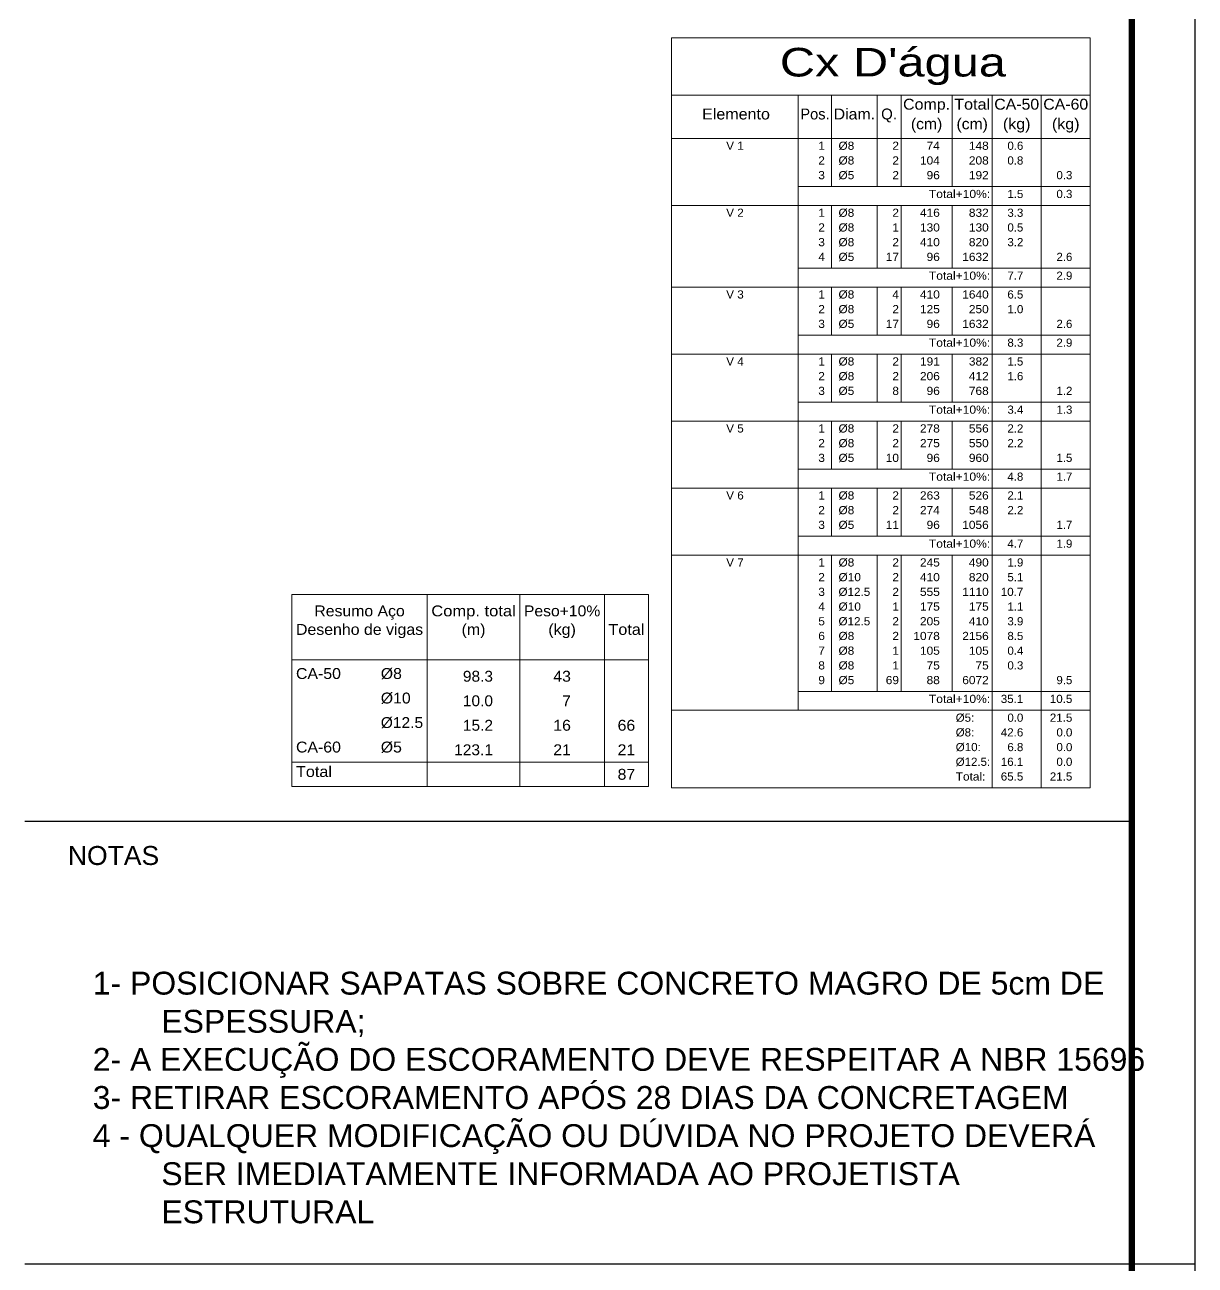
# Model space of a CAD drawing. Header units: centimetres. Extents: x 3194 to 3278, y -951 to -517.
# Drawn here: x 3259.92 to 3278.42, y -921.48 to -901.88 of the extents above; entities that cross this region are included whole.
import ezdxf
from ezdxf.enums import TextEntityAlignment as Align

# ---------------------------------------------------------------- set-up
doc = ezdxf.new("R2010")
doc.units = ezdxf.units.CM
for name, color, linetype in [('ARQ-FOLHA', 7, 'Continuous'), ('Camada 1', 7, 'Continuous'), ('PDF_Text', 7, 'Continuous')]:
    doc.layers.add(name, color=color, linetype=linetype)
doc.layers.add('TABELAS', color=7, linetype='Continuous', lineweight=0)
doc.layers.add('TEXTO_TABELAS', color=7, linetype='Continuous', lineweight=0)
doc.styles.add('CYPETXT', font='arial.ttf', dxfattribs={"height": 0.2})
doc.styles.add('PDF Arial', font='arial.ttf')

# ---------------------------------------------------------------- blocks, each defined once
blk = doc.blocks.new('FOLHA A1')
at = {"layer": 'ARQ-FOLHA'}
for p, q in [((841, -594), (841, 0)), ((831, -297), (841, -297))]:
    blk.add_line(p, q, dxfattribs=at)
at = {"layer": 'ARQ-FOLHA', "const_width": 1}
blk.add_lwpolyline([(25, -10), (25, -584), (831, -584), (831, -10), (25, -10)], dxfattribs=at)

msp = doc.modelspace()

# ---------------------------------------------------------------- linework, layer by layer
msp.add_line((3259.9194, -914.46421), (3277.4194, -914.46421))
at = {"layer": 'Camada 1', "color": 0, "lineweight": 25}
msp.add_line((3259.9194, -921.46367), (3277.4194, -921.46367), dxfattribs=at)
at = {"layer": 'TABELAS'}
for p, q in [((3270.14406, -903.70471), (3270.14406, -902.08361)), ((3270.14406, -902.08361), (3276.76055, -902.08361)), ((3276.76055, -903.70471), (3276.76055, -902.08361)), ((3270.14406, -902.98791), (3276.76055, -902.98791)), ((3272.14592, -903.70471), (3272.14592, -902.98791)), ((3272.67287, -903.70471), (3272.67287, -902.98791)), ((3273.39096, -903.70471), (3273.39096, -902.98791)), ((3273.76937, -903.70471), (3273.76937, -902.98791)), ((3274.57787, -903.70471), (3274.57787, -902.98791)), ((3275.21072, -903.70471), (3275.21072, -902.98791)), ((3275.98563, -903.70471), (3275.98563, -902.98791)), ((3270.14406, -903.67242), (3276.76055, -903.67242)), ((3270.14406, -904.69918), (3270.14406, -903.70471)), ((3272.14592, -904.69918), (3272.14592, -903.70471)), ((3272.67287, -904.43442), (3272.67287, -903.70471)), ((3273.39096, -904.43442), (3273.39096, -903.70471)), ((3273.76937, -904.43442), (3273.76937, -903.70471)), ((3274.57787, -904.43442), (3274.57787, -903.70471)), ((3275.21072, -904.69918), (3275.21072, -903.70471)), ((3275.98563, -904.69918), (3275.98563, -903.70471)), ((3276.76055, -904.69918), (3276.76055, -903.70471)), ((3272.14592, -904.43442), (3276.76055, -904.43442)), ((3270.14406, -904.76376), (3270.14406, -904.69918)), ((3270.14406, -904.73147), (3276.76055, -904.73147)), ((3270.14406, -905.99071), (3270.14406, -904.76376)), ((3272.14592, -904.76376), (3272.14592, -904.69918)), ((3272.14592, -905.99071), (3272.14592, -904.76376)), ((3272.67287, -904.76376), (3272.67287, -904.73147)), ((3272.67287, -905.72594), (3272.67287, -904.76376)), ((3273.39096, -904.76376), (3273.39096, -904.73147)), ((3273.39096, -905.72594), (3273.39096, -904.76376)), ((3273.76937, -904.76376), (3273.76937, -904.73147)), ((3273.76937, -905.72594), (3273.76937, -904.76376)), ((3274.57787, -904.76376), (3274.57787, -904.73147)), ((3274.57787, -905.72594), (3274.57787, -904.76376)), ((3275.21072, -904.76376), (3275.21072, -904.69918)), ((3275.21072, -905.99071), (3275.21072, -904.76376)), ((3275.98563, -904.76376), (3275.98563, -904.69918)), ((3275.98563, -905.99071), (3275.98563, -904.76376)), ((3276.76055, -904.76376), (3276.76055, -904.69918)), ((3276.76055, -905.99071), (3276.76055, -904.76376)), ((3272.14592, -905.72594), (3276.76055, -905.72594)), ((3270.14406, -906.05528), (3270.14406, -905.99071)), ((3270.14406, -906.023), (3276.76055, -906.023)), ((3272.14592, -906.05528), (3272.14592, -905.99071)), ((3272.67287, -906.05528), (3272.67287, -906.023)), ((3273.39096, -906.05528), (3273.39096, -906.023)), ((3273.76937, -906.05528), (3273.76937, -906.023)), ((3274.57787, -906.05528), (3274.57787, -906.023)), ((3275.21072, -906.05528), (3275.21072, -905.99071)), ((3275.98563, -906.05528), (3275.98563, -905.99071)), ((3276.76055, -906.05528), (3276.76055, -905.99071)), ((3270.14406, -907.04976), (3270.14406, -906.05528)), ((3272.14592, -907.04976), (3272.14592, -906.05528)), ((3272.67287, -906.785), (3272.67287, -906.05528)), ((3273.39096, -906.785), (3273.39096, -906.05528)), ((3273.76937, -906.785), (3273.76937, -906.05528)), ((3274.57787, -906.785), (3274.57787, -906.05528)), ((3275.21072, -907.04976), (3275.21072, -906.05528)), ((3275.98563, -907.04976), (3275.98563, -906.05528)), ((3276.76055, -907.04976), (3276.76055, -906.05528)), ((3272.14592, -906.785), (3276.76055, -906.785)), ((3270.14406, -907.11434), (3270.14406, -907.04976)), ((3270.14406, -907.08205), (3276.76055, -907.08205)), ((3270.14406, -908.10881), (3270.14406, -907.11434)), ((3272.14592, -907.11434), (3272.14592, -907.04976)), ((3272.14592, -908.10881), (3272.14592, -907.11434)), ((3272.67287, -907.11434), (3272.67287, -907.08205)), ((3272.67287, -907.84405), (3272.67287, -907.11434)), ((3273.39096, -907.11434), (3273.39096, -907.08205)), ((3273.39096, -907.84405), (3273.39096, -907.11434)), ((3273.76937, -907.11434), (3273.76937, -907.08205)), ((3273.76937, -907.84405), (3273.76937, -907.11434)), ((3274.57787, -907.11434), (3274.57787, -907.08205)), ((3274.57787, -907.84405), (3274.57787, -907.11434)), ((3275.21072, -907.11434), (3275.21072, -907.04976)), ((3275.21072, -908.10881), (3275.21072, -907.11434)), ((3275.98563, -907.11434), (3275.98563, -907.04976)), ((3275.98563, -908.10881), (3275.98563, -907.11434)), ((3276.76055, -907.11434), (3276.76055, -907.04976)), ((3276.76055, -908.10881), (3276.76055, -907.11434)), ((3272.14592, -907.84405), (3276.76055, -907.84405)), ((3270.14406, -908.17339), (3270.14406, -908.10881)), ((3270.14406, -908.1411), (3276.76055, -908.1411)), ((3270.14406, -909.16786), (3270.14406, -908.17339)), ((3272.14592, -908.17339), (3272.14592, -908.10881)), ((3272.14592, -909.16786), (3272.14592, -908.17339)), ((3272.67287, -908.17339), (3272.67287, -908.1411)), ((3272.67287, -908.9031), (3272.67287, -908.17339)), ((3273.39096, -908.17339), (3273.39096, -908.1411)), ((3273.39096, -908.9031), (3273.39096, -908.17339)), ((3273.76937, -908.17339), (3273.76937, -908.1411)), ((3273.76937, -908.9031), (3273.76937, -908.17339)), ((3274.57787, -908.17339), (3274.57787, -908.1411)), ((3274.57787, -908.9031), (3274.57787, -908.17339)), ((3275.21072, -908.17339), (3275.21072, -908.10881)), ((3275.21072, -909.16786), (3275.21072, -908.17339)), ((3275.98563, -908.17339), (3275.98563, -908.10881)), ((3275.98563, -909.16786), (3275.98563, -908.17339)), ((3276.76055, -908.17339), (3276.76055, -908.10881)), ((3276.76055, -909.16786), (3276.76055, -908.17339)), ((3272.14592, -908.9031), (3276.76055, -908.9031)), ((3270.14406, -909.23244), (3270.14406, -909.16786)), ((3272.14592, -909.23244), (3272.14592, -909.16786)), ((3275.21072, -909.23244), (3275.21072, -909.16786)), ((3275.98563, -909.23244), (3275.98563, -909.16786)), ((3276.76055, -909.23244), (3276.76055, -909.16786)), ((3270.14406, -909.20015), (3276.76055, -909.20015)), ((3270.14406, -910.22691), (3270.14406, -909.23244)), ((3272.14592, -910.22691), (3272.14592, -909.23244)), ((3272.67287, -909.23244), (3272.67287, -909.20015)), ((3272.67287, -909.96215), (3272.67287, -909.23244)), ((3273.39096, -909.23244), (3273.39096, -909.20015)), ((3273.39096, -909.96215), (3273.39096, -909.23244)), ((3273.76937, -909.23244), (3273.76937, -909.20015)), ((3273.76937, -909.96215), (3273.76937, -909.23244)), ((3274.57787, -909.23244), (3274.57787, -909.20015)), ((3274.57787, -909.96215), (3274.57787, -909.23244)), ((3275.21072, -910.22691), (3275.21072, -909.23244)), ((3275.98563, -910.22691), (3275.98563, -909.23244)), ((3276.76055, -910.22691), (3276.76055, -909.23244)), ((3272.14592, -909.96215), (3276.76055, -909.96215)), ((3270.14406, -910.29149), (3270.14406, -910.22691)), ((3270.14406, -910.2592), (3276.76055, -910.2592)), ((3270.14406, -912.68081), (3270.14406, -910.29149)), ((3272.14592, -910.29149), (3272.14592, -910.22691)), ((3272.14592, -912.68081), (3272.14592, -910.29149)), ((3272.67287, -910.29149), (3272.67287, -910.2592)), ((3272.67287, -912.41605), (3272.67287, -910.29149)), ((3273.39096, -910.29149), (3273.39096, -910.2592)), ((3273.39096, -912.41605), (3273.39096, -910.29149)), ((3273.76937, -910.29149), (3273.76937, -910.2592)), ((3273.76937, -912.41605), (3273.76937, -910.29149)), ((3274.57787, -910.29149), (3274.57787, -910.2592)), ((3274.57787, -912.41605), (3274.57787, -910.29149)), ((3275.21072, -910.29149), (3275.21072, -910.22691)), ((3275.21072, -912.68081), (3275.21072, -910.29149)), ((3275.98563, -910.29149), (3275.98563, -910.22691)), ((3275.98563, -912.68081), (3275.98563, -910.29149)), ((3276.76055, -910.29149), (3276.76055, -910.22691)), ((3276.76055, -912.68081), (3276.76055, -910.29149)), ((3266.28006, -913.91832), (3266.28006, -910.88323)), ((3267.74465, -913.91832), (3267.74465, -910.88323)), ((3269.08009, -913.91832), (3269.08009, -910.88323)), ((3264.1413, -911.91645), (3269.77752, -911.91645)), ((3272.14592, -912.41605), (3276.76055, -912.41605)), ((3270.14406, -912.74539), (3270.14406, -912.68081)), ((3270.14406, -912.7131), (3276.76055, -912.7131)), ((3272.14592, -912.7131), (3272.14592, -912.68081)), ((3275.21072, -912.74539), (3275.21072, -912.68081)), ((3275.98563, -912.74539), (3275.98563, -912.68081)), ((3276.76055, -912.74539), (3276.76055, -912.68081)), ((3270.14406, -912.97786), (3270.14406, -912.74539)), ((3275.21072, -912.97786), (3275.21072, -912.74539)), ((3275.98563, -912.97786), (3275.98563, -912.74539)), ((3276.76055, -912.97786), (3276.76055, -912.74539)), ((3270.14406, -913.21034), (3270.14406, -912.97786)), ((3275.21072, -913.21034), (3275.21072, -912.97786)), ((3275.98563, -913.21034), (3275.98563, -912.97786)), ((3276.76055, -913.21034), (3276.76055, -912.97786)), ((3270.14406, -913.44281), (3270.14406, -913.21034)), ((3275.21072, -913.44281), (3275.21072, -913.21034)), ((3275.98563, -913.44281), (3275.98563, -913.21034)), ((3276.76055, -913.44281), (3276.76055, -913.21034)), ((3270.14406, -913.67529), (3270.14406, -913.44281)), ((3275.21072, -913.67529), (3275.21072, -913.44281)), ((3275.98563, -913.67529), (3275.98563, -913.44281)), ((3276.76055, -913.67529), (3276.76055, -913.44281)), ((3270.14406, -913.94005), (3270.14406, -913.67529)), ((3275.21072, -913.94005), (3275.21072, -913.67529)), ((3275.98563, -913.94005), (3275.98563, -913.67529)), ((3276.76055, -913.94005), (3276.76055, -913.67529)), ((3270.14406, -913.94005), (3276.76055, -913.94005))]:
    msp.add_line(p, q, dxfattribs=at)
msp.add_lwpolyline([(3264.1413, -913.91832), (3269.77752, -913.91832), (3269.77752, -910.88323), (3264.1413, -910.88323), (3264.1413, -913.91832)], close=True, dxfattribs=at)
at = {"layer": 'TEXTO_TABELAS'}
msp.add_line((3264.1413, -913.53086), (3269.77752, -913.53086), dxfattribs=at)

# ---------------------------------------------------------------- block references
at = {"layer": 'ARQ-FOLHA', "xscale": 0.1, "yscale": 0.1, "zscale": 0.1}
msp.add_blockref('FOLHA A1', (3194.3194, -891.76367), dxfattribs=at)

# ---------------------------------------------------------------- texts
at = {"layer": 'PDF_Text', "insert": (3260.59984, -915.1622), "char_height": 0.299999, "attachment_point": 7, "style": 'PDF Arial'}
msp.add_mtext('NOTAS', dxfattribs=at)
at = {"layer": 'PDF_Text', "insert": (3260.63188, -920.82662), "char_height": 0.36139993, "width": 16.6312613, "attachment_point": 7, "style": 'PDF Arial'}
msp.add_mtext('\\pxi-3,l4,t4;1- POSICIONAR SAPATAS SOBRE CONCRETO MAGRO DE 5cm DE ESPESSURA;\\P2- A EXECUÇÃO DO ESCORAMENTO DEVE RESPEITAR A NBR 15696\\P3- RETIRAR ESCORAMENTO APÓS 28 DIAS DA CONCRETAGEM\\P4 - QUALQUER MODIFICAÇÃO OU DÚVIDA NO PROJETO DEVERÁ SER IMEDIATAMENTE INFORMADA AO PROJETISTA ESTRUTURAL', dxfattribs=at)
at = {"layer": 'TEXTO_TABELAS', "style": 'CYPETXT'}
for s, height, width, p, p2 in [("Cx D'água", 0.452034, 1.220499, (3271.85382, -902.69406), (3275.42825, -902.69406)), ('Comp.', 0.172204, 1.04992, (3273.80166, -903.21823), (3274.54558, -903.21823)), ('Total', 0.172204, 1.062552, (3274.61016, -903.21823), (3275.17843, -903.21823)), ('CA-50', 0.172204, 1.041731, (3275.243, -903.21823), (3275.95334, -903.21823)), ('CA-60', 0.172204, 1.041731, (3276.01792, -903.21823), (3276.72826, -903.21823)), ('Elemento', 0.172204, 1.054768, (3270.62515, -903.37321), (3271.69712, -903.37321)), ('Pos.', 0.172204, 0.96052, (3272.17821, -903.37321), (3272.64058, -903.37321)), ('Diam.', 0.172204, 1.04029, (3272.70516, -903.37321), (3273.35867, -903.37321)), ('Q.', 0.172204, 0.9866, (3273.45489, -903.37321), (3273.70544, -903.37321)), ('(cm)', 0.172204, 1.031285, (3273.92565, -903.5282), (3274.42159, -903.5282)), ('(cm)', 0.172204, 1.031285, (3274.64632, -903.5282), (3275.14227, -903.5282)), ('(kg)', 0.172204, 1.053675, (3275.37991, -903.5282), (3275.81644, -903.5282)), ('(kg)', 0.172204, 1.053675, (3276.15482, -903.5282), (3276.59136, -903.5282)), ('V 1', 0.129153, 1.022957, (3271.00648, -903.85323), (3271.28351, -903.85323)), ('1', 0.12915, 1.042546, (3272.4617, -903.85323), (3272.56632, -903.85323)), ('%%c8', 0.129153, 1.038327, (3272.78103, -903.85323), (3273.03094, -903.85323)), ('2', 0.12915, 1.042546, (3273.63247, -903.85323), (3273.73708, -903.85323)), ('74', 0.129153, 1.042546, (3274.17362, -903.85323), (3274.38285, -903.85323)), ('148', 0.129153, 1.042546, (3274.84199, -903.85323), (3275.15583, -903.85323)), ('0.6', 0.129153, 1.00411, (3275.45094, -903.85323), (3275.70279, -903.85323)), ('2', 0.12915, 1.042546, (3272.4617, -904.08571), (3272.56632, -904.08571)), ('%%c8', 0.129153, 1.038327, (3272.78103, -904.08571), (3273.03094, -904.08571)), ('2', 0.12915, 1.042546, (3273.63247, -904.08571), (3273.73708, -904.08571)), ('104', 0.129153, 1.042546, (3274.06901, -904.08571), (3274.38285, -904.08571)), ('208', 0.129153, 1.042546, (3274.84199, -904.08571), (3275.15583, -904.08571)), ('0.8', 0.129153, 1.00411, (3275.45094, -904.08571), (3275.70279, -904.08571)), ('3', 0.12915, 1.042546, (3272.4617, -904.31818), (3272.56632, -904.31818)), ('%%c5', 0.129153, 1.038327, (3272.78103, -904.31818), (3273.03094, -904.31818)), ('2', 0.12915, 1.042546, (3273.63247, -904.31818), (3273.73708, -904.31818)), ('96', 0.129153, 1.042546, (3274.17362, -904.31818), (3274.38285, -904.31818)), ('192', 0.129153, 1.042546, (3274.84199, -904.31818), (3275.15583, -904.31818)), ('0.3', 0.129153, 1.00411, (3276.22586, -904.31818), (3276.4777, -904.31818)), ('Total+10%:', 0.129153, 1.055486, (3274.20978, -904.61523), (3275.17843, -904.61523)), ('1.5', 0.129153, 1.00411, (3275.45094, -904.61523), (3275.70279, -904.61523)), ('0.3', 0.129153, 1.00411, (3276.22586, -904.61523), (3276.4777, -904.61523)), ('V 2', 0.129153, 1.022957, (3271.00648, -904.91228), (3271.28351, -904.91228)), ('1', 0.12915, 1.042546, (3272.4617, -904.91228), (3272.56632, -904.91228)), ('%%c8', 0.129153, 1.038327, (3272.78103, -904.91228), (3273.03094, -904.91228)), ('2', 0.12915, 1.042546, (3273.63247, -904.91228), (3273.73708, -904.91228)), ('416', 0.129153, 1.042546, (3274.06901, -904.91228), (3274.38285, -904.91228)), ('832', 0.129153, 1.042546, (3274.84199, -904.91228), (3275.15583, -904.91228)), ('3.3', 0.129153, 1.00411, (3275.45094, -904.91228), (3275.70279, -904.91228)), ('2', 0.12915, 1.042546, (3272.4617, -905.14476), (3272.56632, -905.14476)), ('%%c8', 0.129153, 1.038327, (3272.78103, -905.14476), (3273.03094, -905.14476)), ('1', 0.12915, 1.042546, (3273.63247, -905.14476), (3273.73708, -905.14476)), ('130', 0.129153, 1.042546, (3274.06901, -905.14476), (3274.38285, -905.14476)), ('130', 0.129153, 1.042546, (3274.84199, -905.14476), (3275.15583, -905.14476)), ('0.5', 0.129153, 1.00411, (3275.45094, -905.14476), (3275.70279, -905.14476)), ('3', 0.12915, 1.042546, (3272.4617, -905.37723), (3272.56632, -905.37723)), ('%%c8', 0.129153, 1.038327, (3272.78103, -905.37723), (3273.03094, -905.37723)), ('2', 0.12915, 1.042546, (3273.63247, -905.37723), (3273.73708, -905.37723)), ('410', 0.129153, 1.042546, (3274.06901, -905.37723), (3274.38285, -905.37723)), ('820', 0.129153, 1.042546, (3274.84199, -905.37723), (3275.15583, -905.37723)), ('3.2', 0.129153, 1.00411, (3275.45094, -905.37723), (3275.70279, -905.37723)), ('4', 0.12915, 1.042546, (3272.4617, -905.60971), (3272.56632, -905.60971)), ('%%c5', 0.129153, 1.038327, (3272.78103, -905.60971), (3273.03094, -905.60971)), ('17', 0.129153, 1.042546, (3273.52786, -905.60971), (3273.73708, -905.60971)), ('96', 0.129153, 1.042546, (3274.17362, -905.60971), (3274.38285, -905.60971)), ('1632', 0.129153, 1.042546, (3274.73737, -905.60971), (3275.15583, -905.60971)), ('2.6', 0.129153, 1.00411, (3276.22586, -905.60971), (3276.4777, -905.60971)), ('Total+10%:', 0.129153, 1.055486, (3274.20978, -905.90676), (3275.17843, -905.90676)), ('7.7', 0.129153, 1.00411, (3275.45094, -905.90676), (3275.70279, -905.90676)), ('2.9', 0.129153, 1.00411, (3276.22586, -905.90676), (3276.4777, -905.90676)), ('V 3', 0.129153, 1.022957, (3271.00648, -906.20381), (3271.28351, -906.20381)), ('1', 0.12915, 1.042546, (3272.4617, -906.20381), (3272.56632, -906.20381)), ('%%c8', 0.129153, 1.038327, (3272.78103, -906.20381), (3273.03094, -906.20381)), ('4', 0.12915, 1.042546, (3273.63247, -906.20381), (3273.73708, -906.20381)), ('410', 0.129153, 1.042546, (3274.06901, -906.20381), (3274.38285, -906.20381)), ('1640', 0.129153, 1.042546, (3274.73737, -906.20381), (3275.15583, -906.20381)), ('6.5', 0.129153, 1.00411, (3275.45094, -906.20381), (3275.70279, -906.20381)), ('2', 0.12915, 1.042546, (3272.4617, -906.43628), (3272.56632, -906.43628)), ('%%c8', 0.129153, 1.038327, (3272.78103, -906.43628), (3273.03094, -906.43628)), ('2', 0.12915, 1.042546, (3273.63247, -906.43628), (3273.73708, -906.43628)), ('125', 0.129153, 1.042546, (3274.06901, -906.43628), (3274.38285, -906.43628)), ('250', 0.129153, 1.042546, (3274.84199, -906.43628), (3275.15583, -906.43628)), ('1.0', 0.129153, 1.00411, (3275.45094, -906.43628), (3275.70279, -906.43628)), ('3', 0.12915, 1.042546, (3272.4617, -906.66876), (3272.56632, -906.66876)), ('%%c5', 0.129153, 1.038327, (3272.78103, -906.66876), (3273.03094, -906.66876)), ('17', 0.129153, 1.042546, (3273.52786, -906.66876), (3273.73708, -906.66876)), ('96', 0.129153, 1.042546, (3274.17362, -906.66876), (3274.38285, -906.66876)), ('1632', 0.129153, 1.042546, (3274.73737, -906.66876), (3275.15583, -906.66876)), ('2.6', 0.129153, 1.00411, (3276.22586, -906.66876), (3276.4777, -906.66876)), ('Total+10%:', 0.129153, 1.055486, (3274.20978, -906.96581), (3275.17843, -906.96581)), ('8.3', 0.129153, 1.00411, (3275.45094, -906.96581), (3275.70279, -906.96581)), ('2.9', 0.129153, 1.00411, (3276.22586, -906.96581), (3276.4777, -906.96581)), ('V 4', 0.129153, 1.022957, (3271.00648, -907.26286), (3271.28351, -907.26286)), ('1', 0.12915, 1.042546, (3272.4617, -907.26286), (3272.56632, -907.26286)), ('%%c8', 0.129153, 1.038327, (3272.78103, -907.26286), (3273.03094, -907.26286)), ('2', 0.12915, 1.042546, (3273.63247, -907.26286), (3273.73708, -907.26286)), ('191', 0.129153, 1.042546, (3274.06901, -907.26286), (3274.38285, -907.26286)), ('382', 0.129153, 1.042546, (3274.84199, -907.26286), (3275.15583, -907.26286)), ('1.5', 0.129153, 1.00411, (3275.45094, -907.26286), (3275.70279, -907.26286)), ('2', 0.12915, 1.042546, (3272.4617, -907.49534), (3272.56632, -907.49534)), ('%%c8', 0.129153, 1.038327, (3272.78103, -907.49534), (3273.03094, -907.49534)), ('2', 0.12915, 1.042546, (3273.63247, -907.49534), (3273.73708, -907.49534)), ('206', 0.129153, 1.042546, (3274.06901, -907.49534), (3274.38285, -907.49534)), ('412', 0.129153, 1.042546, (3274.84199, -907.49534), (3275.15583, -907.49534)), ('1.6', 0.129153, 1.00411, (3275.45094, -907.49534), (3275.70279, -907.49534)), ('3', 0.12915, 1.042546, (3272.4617, -907.72781), (3272.56632, -907.72781)), ('%%c5', 0.129153, 1.038327, (3272.78103, -907.72781), (3273.03094, -907.72781)), ('8', 0.12915, 1.042546, (3273.63247, -907.72781), (3273.73708, -907.72781)), ('96', 0.129153, 1.042546, (3274.17362, -907.72781), (3274.38285, -907.72781)), ('768', 0.129153, 1.042546, (3274.84199, -907.72781), (3275.15583, -907.72781)), ('1.2', 0.129153, 1.00411, (3276.22586, -907.72781), (3276.4777, -907.72781)), ('Total+10%:', 0.129153, 1.055486, (3274.20978, -908.02486), (3275.17843, -908.02486)), ('3.4', 0.129153, 1.00411, (3275.45094, -908.02486), (3275.70279, -908.02486)), ('1.3', 0.129153, 1.00411, (3276.22586, -908.02486), (3276.4777, -908.02486)), ('V 5', 0.129153, 1.022957, (3271.00648, -908.32191), (3271.28351, -908.32191)), ('1', 0.12915, 1.042546, (3272.4617, -908.32191), (3272.56632, -908.32191)), ('%%c8', 0.129153, 1.038327, (3272.78103, -908.32191), (3273.03094, -908.32191)), ('2', 0.12915, 1.042546, (3273.63247, -908.32191), (3273.73708, -908.32191)), ('278', 0.129153, 1.042546, (3274.06901, -908.32191), (3274.38285, -908.32191)), ('556', 0.129153, 1.042546, (3274.84199, -908.32191), (3275.15583, -908.32191)), ('2.2', 0.129153, 1.00411, (3275.45094, -908.32191), (3275.70279, -908.32191)), ('2', 0.12915, 1.042546, (3272.4617, -908.55439), (3272.56632, -908.55439)), ('%%c8', 0.129153, 1.038327, (3272.78103, -908.55439), (3273.03094, -908.55439)), ('2', 0.12915, 1.042546, (3273.63247, -908.55439), (3273.73708, -908.55439)), ('275', 0.129153, 1.042546, (3274.06901, -908.55439), (3274.38285, -908.55439)), ('550', 0.129153, 1.042546, (3274.84199, -908.55439), (3275.15583, -908.55439)), ('2.2', 0.129153, 1.00411, (3275.45094, -908.55439), (3275.70279, -908.55439)), ('3', 0.12915, 1.042546, (3272.4617, -908.78686), (3272.56632, -908.78686)), ('%%c5', 0.129153, 1.038327, (3272.78103, -908.78686), (3273.03094, -908.78686)), ('10', 0.129153, 1.042546, (3273.52786, -908.78686), (3273.73708, -908.78686)), ('96', 0.129153, 1.042546, (3274.17362, -908.78686), (3274.38285, -908.78686)), ('960', 0.129153, 1.042546, (3274.84199, -908.78686), (3275.15583, -908.78686)), ('1.5', 0.129153, 1.00411, (3276.22586, -908.78686), (3276.4777, -908.78686)), ('Total+10%:', 0.129153, 1.055486, (3274.20978, -909.08391), (3275.17843, -909.08391)), ('4.8', 0.129153, 1.00411, (3275.45094, -909.08391), (3275.70279, -909.08391)), ('1.7', 0.129153, 1.00411, (3276.22586, -909.08391), (3276.4777, -909.08391)), ('V 6', 0.129153, 1.022957, (3271.00648, -909.38096), (3271.28351, -909.38096)), ('1', 0.12915, 1.042546, (3272.4617, -909.38096), (3272.56632, -909.38096)), ('%%c8', 0.129153, 1.038327, (3272.78103, -909.38096), (3273.03094, -909.38096)), ('2', 0.12915, 1.042546, (3273.63247, -909.38096), (3273.73708, -909.38096)), ('263', 0.129153, 1.042546, (3274.06901, -909.38096), (3274.38285, -909.38096)), ('526', 0.129153, 1.042546, (3274.84199, -909.38096), (3275.15583, -909.38096)), ('2.1', 0.129153, 1.00411, (3275.45094, -909.38096), (3275.70279, -909.38096)), ('2', 0.12915, 1.042546, (3272.4617, -909.61344), (3272.56632, -909.61344)), ('%%c8', 0.129153, 1.038327, (3272.78103, -909.61344), (3273.03094, -909.61344)), ('2', 0.12915, 1.042546, (3273.63247, -909.61344), (3273.73708, -909.61344)), ('274', 0.129153, 1.042546, (3274.06901, -909.61344), (3274.38285, -909.61344)), ('548', 0.129153, 1.042546, (3274.84199, -909.61344), (3275.15583, -909.61344)), ('2.2', 0.129153, 1.00411, (3275.45094, -909.61344), (3275.70279, -909.61344)), ('3', 0.12915, 1.042546, (3272.4617, -909.84591), (3272.56632, -909.84591)), ('%%c5', 0.129153, 1.038327, (3272.78103, -909.84591), (3273.03094, -909.84591)), ('11', 0.129153, 1.042546, (3273.52786, -909.84591), (3273.73708, -909.84591)), ('96', 0.129153, 1.042546, (3274.17362, -909.84591), (3274.38285, -909.84591)), ('1056', 0.129153, 1.042546, (3274.73737, -909.84591), (3275.15583, -909.84591)), ('1.7', 0.129153, 1.00411, (3276.22586, -909.84591), (3276.4777, -909.84591)), ('Total+10%:', 0.129153, 1.055486, (3274.20978, -910.14296), (3275.17843, -910.14296)), ('4.7', 0.129153, 1.00411, (3275.45094, -910.14296), (3275.70279, -910.14296)), ('1.9', 0.129153, 1.00411, (3276.22586, -910.14296), (3276.4777, -910.14296)), ('V 7', 0.129153, 1.022957, (3271.00648, -910.44002), (3271.28351, -910.44002)), ('1', 0.12915, 1.042546, (3272.4617, -910.44002), (3272.56632, -910.44002)), ('%%c8', 0.129153, 1.038327, (3272.78103, -910.44002), (3273.03094, -910.44002)), ('2', 0.12915, 1.042546, (3273.63247, -910.44002), (3273.73708, -910.44002)), ('245', 0.129153, 1.042546, (3274.06901, -910.44002), (3274.38285, -910.44002)), ('490', 0.129153, 1.042546, (3274.84199, -910.44002), (3275.15583, -910.44002)), ('1.9', 0.129153, 1.00411, (3275.45094, -910.44002), (3275.70279, -910.44002)), ('2', 0.12915, 1.042546, (3272.4617, -910.67249), (3272.56632, -910.67249)), ('%%c10', 0.129153, 1.039569, (3272.78103, -910.67249), (3273.13556, -910.67249)), ('2', 0.12915, 1.042546, (3273.63247, -910.67249), (3273.73708, -910.67249)), ('410', 0.129153, 1.042546, (3274.06901, -910.67249), (3274.38285, -910.67249)), ('820', 0.129153, 1.042546, (3274.84199, -910.67249), (3275.15583, -910.67249)), ('5.1', 0.129153, 1.00411, (3275.45094, -910.67249), (3275.70279, -910.67249)), ('3', 0.12915, 1.042546, (3272.4617, -910.90496), (3272.56632, -910.90496)), ('%%c12.5', 0.129153, 1.020866, (3272.78103, -910.90496), (3273.28279, -910.90496)), ('2', 0.12915, 1.042546, (3273.63247, -910.90496), (3273.73708, -910.90496)), ('555', 0.129153, 1.042546, (3274.06901, -910.90496), (3274.38285, -910.90496)), ('1110', 0.129153, 1.042546, (3274.73737, -910.90496), (3275.15583, -910.90496)), ('10.7', 0.129153, 1.015093, (3275.34633, -910.90496), (3275.70279, -910.90496)), ('Resumo Aço', 0.172204, 1.037229, (3264.49647, -911.22764), (3265.92489, -911.22764)), ('Comp. total', 0.1722035, 1.085641, (3266.34464, -911.22764), (3267.68008, -911.22764)), ('Peso+10%', 0.172204, 1.030747, (3267.80923, -911.22764), (3269.01552, -911.22764)), ('4', 0.12915, 1.042546, (3272.4617, -911.13744), (3272.56632, -911.13744)), ('%%c10', 0.129153, 1.039569, (3272.78103, -911.13744), (3273.13556, -911.13744)), ('1', 0.12915, 1.042546, (3273.63247, -911.13744), (3273.73708, -911.13744)), ('175', 0.129153, 1.042546, (3274.06901, -911.13744), (3274.38285, -911.13744)), ('175', 0.129153, 1.042546, (3274.84199, -911.13744), (3275.15583, -911.13744)), ('1.1', 0.129153, 1.00411, (3275.45094, -911.13744), (3275.70279, -911.13744)), ('Desenho de vigas', 0.1722035, 1.043502, (3264.20587, -911.52039), (3266.21549, -911.52039)), ('(m)', 0.172204, 1.045779, (3266.8238, -911.52039), (3267.20092, -911.52039)), ('(kg)', 0.172204, 1.053675, (3268.1941, -911.52039), (3268.63064, -911.52039)), ('Total', 0.172204, 1.062552, (3269.14467, -911.52039), (3269.71294, -911.52039)), ('5', 0.12915, 1.042546, (3272.4617, -911.36991), (3272.56632, -911.36991)), ('%%c12.5', 0.129153, 1.020866, (3272.78103, -911.36991), (3273.28279, -911.36991)), ('2', 0.12915, 1.042546, (3273.63247, -911.36991), (3273.73708, -911.36991)), ('205', 0.129153, 1.042546, (3274.06901, -911.36991), (3274.38285, -911.36991)), ('410', 0.129153, 1.042546, (3274.84199, -911.36991), (3275.15583, -911.36991)), ('3.9', 0.129153, 1.00411, (3275.45094, -911.36991), (3275.70279, -911.36991)), ('6', 0.12915, 1.042546, (3272.4617, -911.60239), (3272.56632, -911.60239)), ('%%c8', 0.129153, 1.038327, (3272.78103, -911.60239), (3273.03094, -911.60239)), ('2', 0.12915, 1.042546, (3273.63247, -911.60239), (3273.73708, -911.60239)), ('1078', 0.129153, 1.042546, (3273.96439, -911.60239), (3274.38285, -911.60239)), ('2156', 0.129153, 1.042546, (3274.73737, -911.60239), (3275.15583, -911.60239)), ('8.5', 0.129153, 1.00411, (3275.45094, -911.60239), (3275.70279, -911.60239)), ('7', 0.12915, 1.042546, (3272.4617, -911.83486), (3272.56632, -911.83486)), ('%%c8', 0.129153, 1.038327, (3272.78103, -911.83486), (3273.03094, -911.83486)), ('1', 0.12915, 1.042546, (3273.63247, -911.83486), (3273.73708, -911.83486)), ('105', 0.129153, 1.042546, (3274.06901, -911.83486), (3274.38285, -911.83486)), ('105', 0.129153, 1.042546, (3274.84199, -911.83486), (3275.15583, -911.83486)), ('0.4', 0.129153, 1.00411, (3275.45094, -911.83486), (3275.70279, -911.83486)), ('CA-50', 0.172204, 1.041731, (3264.20587, -912.21781), (3264.91621, -912.21781)), ('%%c8', 0.172204, 1.038327, (3265.54648, -912.21781), (3265.87969, -912.21781)), ('98.3', 0.172204, 1.015093, (3266.84446, -912.26086), (3267.31974, -912.26086)), ('43', 0.172204, 1.042546, (3268.27289, -912.26086), (3268.55186, -912.26086)), ('8', 0.12915, 1.042546, (3272.4617, -912.06734), (3272.56632, -912.06734)), ('%%c8', 0.129153, 1.038327, (3272.78103, -912.06734), (3273.03094, -912.06734)), ('1', 0.12915, 1.042546, (3273.63247, -912.06734), (3273.73708, -912.06734)), ('75', 0.129153, 1.042546, (3274.17362, -912.06734), (3274.38285, -912.06734)), ('75', 0.129153, 1.042546, (3274.9466, -912.06734), (3275.15583, -912.06734)), ('0.3', 0.129153, 1.00411, (3275.45094, -912.06734), (3275.70279, -912.06734)), ('9', 0.12915, 1.042546, (3272.4617, -912.29981), (3272.56632, -912.29981)), ('%%c5', 0.129153, 1.038327, (3272.78103, -912.29981), (3273.03094, -912.29981)), ('69', 0.129153, 1.042546, (3273.52786, -912.29981), (3273.73708, -912.29981)), ('88', 0.129153, 1.042546, (3274.17362, -912.29981), (3274.38285, -912.29981)), ('6072', 0.129153, 1.042546, (3274.73737, -912.29981), (3275.15583, -912.29981)), ('9.5', 0.129153, 1.00411, (3276.22586, -912.29981), (3276.4777, -912.29981)), ('%%c10', 0.172204, 1.039569, (3265.54648, -912.60527), (3266.01917, -912.60527)), ('10.0', 0.172204, 1.015093, (3266.84446, -912.64832), (3267.31974, -912.64832)), ('7', 0.1722, 1.042546, (3268.41237, -912.64832), (3268.55186, -912.64832)), ('Total+10%:', 0.129153, 1.055486, (3274.20978, -912.59686), (3275.17843, -912.59686)), ('35.1', 0.129153, 1.015093, (3275.34633, -912.59686), (3275.70279, -912.59686)), ('10.5', 0.129153, 1.015093, (3276.12124, -912.59686), (3276.4777, -912.59686)), ('%%c12.5', 0.172204, 1.020866, (3265.54648, -912.99273), (3266.21549, -912.99273)), ('15.2', 0.172204, 1.015093, (3266.84446, -913.03578), (3267.31974, -913.03578)), ('16', 0.172204, 1.042546, (3268.27289, -913.03578), (3268.55186, -913.03578)), ('66', 0.172204, 1.042546, (3269.28932, -913.03578), (3269.56829, -913.03578)), ('%%c5:', 0.129153, 1.005904, (3274.63405, -912.89392), (3274.92658, -912.89392)), ('0.0', 0.129153, 1.00411, (3275.45094, -912.89392), (3275.70279, -912.89392)), ('21.5', 0.129153, 1.015093, (3276.12124, -912.89392), (3276.4777, -912.89392)), ('%%c8:', 0.129153, 1.005904, (3274.63405, -913.12639), (3274.92658, -913.12639)), ('42.6', 0.129153, 1.015093, (3275.34633, -913.12639), (3275.70279, -913.12639)), ('0.0', 0.129153, 1.00411, (3276.22586, -913.12639), (3276.4777, -913.12639)), ('CA-60', 0.172204, 1.041731, (3264.20587, -913.38018), (3264.91621, -913.38018)), ('%%c5', 0.172204, 1.038327, (3265.54648, -913.38018), (3265.87969, -913.38018)), ('123.1', 0.172204, 1.021194, (3266.70497, -913.42324), (3267.31974, -913.42324)), ('21', 0.172204, 1.042546, (3268.27289, -913.42324), (3268.55186, -913.42324)), ('21', 0.172204, 1.042546, (3269.28932, -913.42324), (3269.56829, -913.42324)), ('%%c10:', 0.129153, 1.015304, (3274.63405, -913.35886), (3275.03119, -913.35886)), ('6.8', 0.129153, 1.00411, (3275.45094, -913.35886), (3275.70279, -913.35886)), ('0.0', 0.129153, 1.00411, (3276.22586, -913.35886), (3276.4777, -913.35886)), ('%%c12.5:', 0.129153, 1.005073, (3274.63405, -913.59134), (3275.17843, -913.59134)), ('16.1', 0.129153, 1.015093, (3275.34633, -913.59134), (3275.70279, -913.59134)), ('0.0', 0.129153, 1.00411, (3276.22586, -913.59134), (3276.4777, -913.59134)), ('Total', 0.172204, 1.062552, (3264.20587, -913.76764), (3264.77414, -913.76764)), ('87', 0.172204, 1.042546, (3269.28932, -913.81069), (3269.56829, -913.81069)), ('Total:', 0.129153, 1.038965, (3274.63405, -913.82381), (3275.10287, -913.82381)), ('65.5', 0.129153, 1.015093, (3275.34633, -913.82381), (3275.70279, -913.82381)), ('21.5', 0.129153, 1.015093, (3276.12124, -913.82381), (3276.4777, -913.82381))]:
    msp.add_text(s, height=height, dxfattribs=dict(at, width=width)).set_placement(p, p2, align=Align.FIT)

doc.saveas('drawing.dxf')
